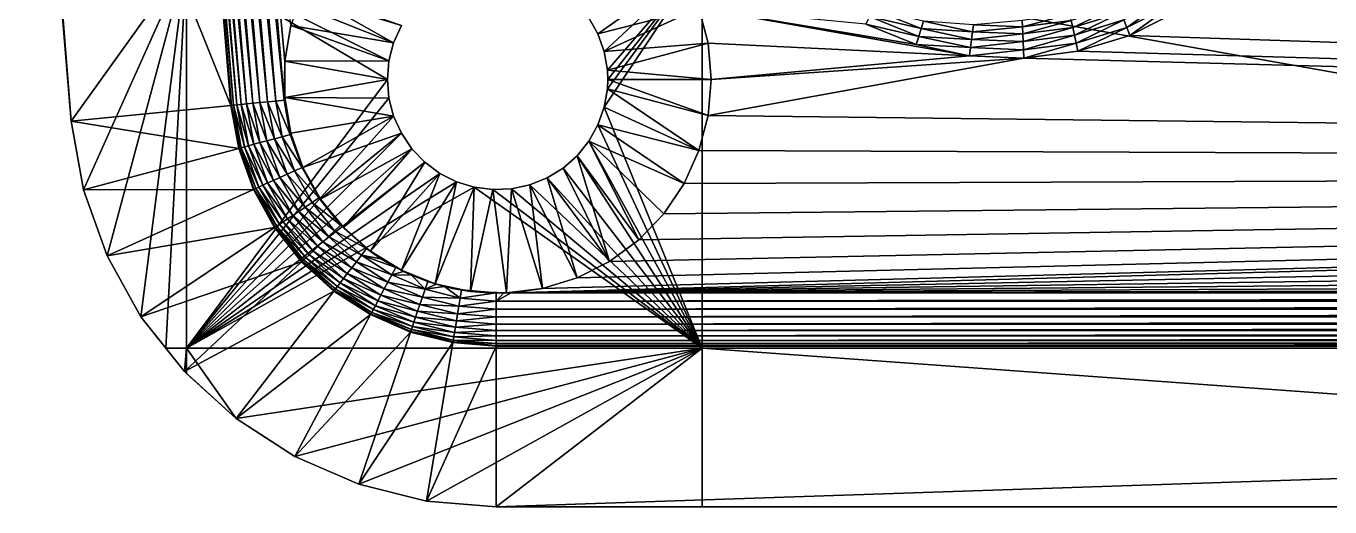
# Model space of a CAD drawing. Header units: millimetres. Extents: x 0 to 86.3, y 0 to 63.6.
# Drawn here: x 0.6 to 19.98, y 0 to 7.14 of the extents above; entities that cross this region are included whole.
import ezdxf

# ---------------------------------------------------------------- set-up
doc = ezdxf.new("R2010")
doc.units = ezdxf.units.MM
doc.layers.get('0').update_dxf_attribs({"color": 132, "linetype": 'CONTINUOUS'})

msp = doc.modelspace()

# ---------------------------------------------------------------- linework, layer by layer
at = {"invisible_edges": 16}
for points in [[(0.603, 13.82, 5.373), (1.085, 8.122), (1.272, 5.73)], [(0.603, 13.82, 5.373), (1.272, 5.73), (0.605, 13.799, 5.406)], [(0.605, 13.799, 5.406), (1.272, 5.73), (0.613, 13.685, 5.582)], [(3.031, 13.317, 4.756), (2.998, 13.799, 5.406), (3.648, 5.963, 4.756)], [(3.648, 5.963, 4.756), (2.998, 13.799, 5.406), (3.006, 13.685, 5.582)], [(1.272, 5.73), (0.614, 13.669, 5.618), (0.613, 13.685, 5.582)], [(1.272, 5.73), (0.619, 13.583, 5.813), (0.614, 13.669, 5.618)], [(0.62, 13.572, 5.845), (0.619, 13.583, 5.813), (1.272, 5.73)], [(0.62, 13.572, 5.845), (1.272, 5.73), (0.62, 13.572, 5.847)], [(0.62, 13.572, 5.847), (1.272, 5.73), (1.272, 5.73, 7.137)], [(0.62, 13.572, 5.847), (1.272, 5.73, 7.137), (0.624, 13.514, 6.086)], [(3.648, 5.963, 4.756), (3.006, 13.685, 5.582), (3.007, 13.669, 5.618)], [(3.007, 13.669, 5.618), (3.013, 13.583, 5.813), (3.648, 5.963, 4.756)], [(3.648, 5.963, 4.756), (3.013, 13.583, 5.813), (3.013, 13.572, 5.845)], [(3.648, 5.963, 4.756), (3.013, 13.572, 5.845), (3.013, 13.572, 5.847)], [(3.013, 13.572, 5.847), (3.017, 13.514, 6.086), (3.648, 5.963, 4.756)], [(1.272, 5.73, 7.137), (0.626, 13.494, 6.337), (0.624, 13.514, 6.089)], [(0.624, 13.514, 6.086), (1.272, 5.73, 7.137), (0.624, 13.514, 6.089)], [(0.626, 13.494, 7.137), (0.626, 13.494, 6.337), (1.272, 5.73, 7.137)], [(3.019, 13.494, 7.137), (0.626, 13.494, 7.137), (3.648, 5.963, 7.137)], [(3.648, 5.963, 7.137), (0.626, 13.494, 7.137), (1.272, 5.73, 7.137)], [(3.648, 5.963, 4.756), (3.017, 13.514, 6.086), (3.017, 13.514, 6.089)], [(3.648, 5.963, 4.756), (3.017, 13.514, 6.089), (3.648, 5.963, 7.137)], [(3.648, 5.963, 7.137), (3.017, 13.514, 6.089), (3.019, 13.494, 6.337)], [(3.648, 5.963, 7.137), (3.019, 13.494, 6.337), (3.019, 13.494, 7.137)], [(3.699, 13.363, 3.972), (4.438, 6.041, 3.962), (3.823, 13.372, 3.962)], [(4.438, 6.041, 3.962), (4.448, 6.619, 3.962), (3.823, 13.372, 3.962)], [(3.823, 13.372, 3.962), (4.448, 6.619, 3.962), (4.539, 7.15, 3.962)], [(3.658, 5.964, 4.632), (3.041, 13.317, 4.632), (3.031, 13.317, 4.756)], [(3.658, 5.964, 4.632), (3.031, 13.317, 4.756), (3.648, 5.963, 4.756)], [(3.687, 5.967, 4.511), (3.07, 13.319, 4.511), (3.041, 13.317, 4.632)], [(3.687, 5.967, 4.511), (3.041, 13.317, 4.632), (3.658, 5.964, 4.632)], [(3.735, 5.972, 4.396), (3.117, 13.323, 4.396), (3.07, 13.319, 4.511)], [(3.735, 5.972, 4.396), (3.07, 13.319, 4.511), (3.687, 5.967, 4.511)], [(3.799, 5.978, 4.29), (3.182, 13.327, 4.29), (3.117, 13.323, 4.396)], [(3.799, 5.978, 4.29), (3.117, 13.323, 4.396), (3.735, 5.972, 4.396)], [(3.88, 5.986, 4.195), (3.263, 13.333, 4.195), (3.182, 13.327, 4.29)], [(3.88, 5.986, 4.195), (3.182, 13.327, 4.29), (3.799, 5.978, 4.29)], [(3.974, 5.995, 4.114), (3.358, 13.339, 4.114), (3.263, 13.333, 4.195)], [(3.974, 5.995, 4.114), (3.263, 13.333, 4.195), (3.88, 5.986, 4.195)], [(3.464, 13.347, 4.049), (3.358, 13.339, 4.114), (4.08, 6.006, 4.049)], [(4.08, 6.006, 4.049), (3.358, 13.339, 4.114), (3.974, 5.995, 4.114)], [(3.464, 13.347, 4.049), (4.194, 6.017, 4.001), (3.578, 13.355, 4.001)], [(3.464, 13.347, 4.049), (4.08, 6.006, 4.049), (4.194, 6.017, 4.001)], [(3.578, 13.355, 4.001), (4.315, 6.029, 3.972), (3.699, 13.363, 3.972)], [(3.578, 13.355, 4.001), (4.194, 6.017, 4.001), (4.315, 6.029, 3.972)], [(3.699, 13.363, 3.972), (4.315, 6.029, 3.972), (4.438, 6.041, 3.962)], [(19.932, 10.624, 3.962), (70.506, 6.7, 3.962), (20, 11.43, 3.962)], [(19.728, 9.841, 3.962), (75.838, 5.042, 3.962), (19.932, 10.624, 3.962)], [(19.932, 10.624, 3.962), (75.838, 5.042, 3.962), (70.506, 6.7, 3.962)], [(19.728, 9.841, 3.962), (19.395, 9.104, 3.962), (75.838, 5.042, 3.962)], [(75.838, 5.042, 3.962), (19.395, 9.104, 3.962), (18.942, 8.434, 3.962)], [(75.838, 5.042, 3.962), (18.942, 8.434, 3.962), (18.382, 7.85, 3.962)], [(2.987, 8.122), (1.272, 5.73), (1.085, 8.122)], [(2.987, 8.122), (1.458, 4.709), (1.272, 5.73)], [(1.807, 3.731), (1.458, 4.709), (2.987, 8.122)], [(2.987, 8.122), (2.311, 2.824), (1.807, 3.731)], [(2.987, 8.122), (2.682, 2.356), (2.311, 2.824)], [(2.987, 2.356), (2.682, 2.356), (2.987, 8.122)], [(6.067, 6.896), (5.997, 6.627), (2.987, 8.122)], [(2.987, 8.122), (5.997, 6.627), (5.973, 6.35)], [(2.987, 8.122), (5.973, 6.35), (2.987, 2.356)], [(2.987, 8.122), (6.181, 7.149), (6.067, 6.896)], [(9.104, 7.025), (8.969, 7.267), (10.653, 8.122)], [(10.653, 8.122), (9.197, 6.763), (9.104, 7.025)], [(10.653, 8.122), (9.244, 6.489), (9.197, 6.763)], [(10.653, 2.356), (9.197, 5.937), (10.653, 8.122)], [(10.653, 8.122), (9.197, 5.937), (9.244, 6.211)], [(9.25, 6.35), (9.244, 6.489), (10.653, 8.122)], [(10.653, 8.122), (9.244, 6.211), (9.25, 6.35)], [(10.653, 2.356), (10.653, 8.122), (43.172, 2.356)], [(43.172, 2.356), (10.653, 8.122), (43.172, 8.122)], [(18.382, 7.85, 3.962), (17.732, 7.369, 3.962), (75.838, 5.042, 3.962)], [(4.539, 7.15, 3.175), (6.067, 6.896, 3.175), (4.718, 7.658, 3.175)], [(4.718, 7.658, 3.175), (6.067, 6.896, 3.175), (6.181, 7.149, 3.175)], [(16.918, 7.233, 4.001), (16.963, 7.12, 3.972), (17.603, 7.578, 4.001)], [(17.603, 7.578, 4.001), (16.963, 7.12, 3.972), (17.667, 7.475, 3.972)], [(8.969, 7.267, 3.175), (9.104, 7.025, 3.175), (10.605, 7.408, 3.175)], [(10.605, 7.408, 3.175), (9.104, 7.025, 3.175), (9.197, 6.763, 3.175)], [(10.605, 7.408, 3.175), (9.197, 6.763, 3.175), (10.741, 6.887, 3.175)], [(14.626, 6.7, 3.962), (13.835, 6.87, 3.962), (10.605, 7.408, 3.962)], [(10.605, 7.408, 3.962), (13.835, 6.87, 3.962), (13.085, 7.172, 3.962)], [(10.605, 7.408, 3.962), (10.741, 6.887, 3.962), (14.626, 6.7, 3.962)], [(10.741, 6.887, 3.175), (10.741, 6.887, 3.962), (10.605, 7.408, 3.962)], [(10.741, 6.887, 3.175), (10.605, 7.408, 3.962), (10.605, 7.408, 3.175)], [(13.195, 7.391, 4.001), (13.141, 7.283, 3.972), (13.907, 7.105, 4.001)], [(13.941, 7.215, 4.049), (13.195, 7.391, 4.001), (13.907, 7.105, 4.001)], [(16.138, 7.224, 4.114), (16.16, 7.12, 4.049), (16.836, 7.438, 4.114)], [(16.836, 7.438, 4.114), (16.16, 7.12, 4.049), (16.875, 7.339, 4.049)], [(16.963, 7.12, 3.972), (17.01, 7.005, 3.962), (17.667, 7.475, 3.972)], [(17.667, 7.475, 3.972), (17.01, 7.005, 3.962), (17.732, 7.369, 3.962)], [(17.732, 7.369, 3.962), (17.01, 7.005, 3.962), (75.838, 5.042, 3.962)], [(8.969, 7.267, 3.175), (8.969, 7.267), (9.104, 7.025)], [(8.969, 7.267, 3.175), (9.104, 7.025), (9.104, 7.025, 3.175)], [(13.141, 7.283, 3.972), (13.085, 7.172, 3.962), (13.872, 6.989, 3.972)], [(13.872, 6.989, 3.972), (13.085, 7.172, 3.962), (13.835, 6.87, 3.962)], [(13.907, 7.105, 4.001), (13.141, 7.283, 3.972), (13.872, 6.989, 3.972)], [(13.941, 7.215, 4.049), (13.907, 7.105, 4.001), (14.672, 7.057, 4.049)], [(14.685, 7.163, 4.114), (13.941, 7.215, 4.049), (14.672, 7.057, 4.049)], [(15.41, 7.226, 4.195), (14.685, 7.163, 4.114), (15.414, 7.132, 4.114)], [(15.41, 7.226, 4.195), (15.414, 7.132, 4.114), (16.118, 7.317, 4.195)], [(16.118, 7.317, 4.195), (15.414, 7.132, 4.114), (16.138, 7.224, 4.114)], [(15.414, 7.132, 4.114), (15.419, 7.025, 4.049), (16.138, 7.224, 4.114)], [(16.138, 7.224, 4.114), (15.419, 7.025, 4.049), (16.16, 7.12, 4.049)], [(16.16, 7.12, 4.049), (16.185, 7.008, 4.001), (16.875, 7.339, 4.049)], [(16.875, 7.339, 4.049), (16.185, 7.008, 4.001), (16.918, 7.233, 4.001)], [(16.185, 7.008, 4.001), (16.21, 6.89, 3.972), (16.918, 7.233, 4.001)], [(16.918, 7.233, 4.001), (16.21, 6.89, 3.972), (16.963, 7.12, 3.972)], [(4.539, 7.15, 3.175), (4.539, 7.15, 3.962), (4.448, 6.619, 3.962)], [(4.539, 7.15, 3.175), (4.448, 6.619, 3.962), (4.448, 6.619, 3.175)], [(4.448, 6.619, 3.175), (5.997, 6.627, 3.175), (4.539, 7.15, 3.175)], [(4.539, 7.15, 3.175), (5.997, 6.627, 3.175), (6.067, 6.896, 3.175)], [(6.067, 6.896, 3.175), (6.067, 6.896), (6.181, 7.149)], [(6.067, 6.896, 3.175), (6.181, 7.149), (6.181, 7.149, 3.175)], [(9.104, 7.025, 3.175), (9.104, 7.025), (9.197, 6.763)], [(9.104, 7.025, 3.175), (9.197, 6.763), (9.197, 6.763, 3.175)], [(13.872, 6.989, 3.972), (13.835, 6.87, 3.962), (14.642, 6.823, 3.972)], [(13.907, 7.105, 4.001), (13.872, 6.989, 3.972), (14.657, 6.943, 4.001)], [(14.657, 6.943, 4.001), (13.872, 6.989, 3.972), (14.642, 6.823, 3.972)], [(14.672, 7.057, 4.049), (13.907, 7.105, 4.001), (14.657, 6.943, 4.001)], [(14.672, 7.057, 4.049), (14.657, 6.943, 4.001), (15.419, 7.025, 4.049)], [(15.419, 7.025, 4.049), (14.657, 6.943, 4.001), (15.424, 6.911, 4.001)], [(14.685, 7.163, 4.114), (14.672, 7.057, 4.049), (15.414, 7.132, 4.114)], [(15.414, 7.132, 4.114), (14.672, 7.057, 4.049), (15.419, 7.025, 4.049)], [(15.419, 7.025, 4.049), (15.424, 6.911, 4.001), (16.16, 7.12, 4.049)], [(16.16, 7.12, 4.049), (15.424, 6.911, 4.001), (16.185, 7.008, 4.001)], [(15.424, 6.911, 4.001), (15.429, 6.79, 3.972), (16.185, 7.008, 4.001)], [(16.185, 7.008, 4.001), (15.429, 6.79, 3.972), (16.21, 6.89, 3.972)], [(16.21, 6.89, 3.972), (16.236, 6.768, 3.962), (16.963, 7.12, 3.972)], [(16.963, 7.12, 3.972), (16.236, 6.768, 3.962), (17.01, 7.005, 3.962)], [(75.838, 5.042, 3.962), (17.01, 7.005, 3.962), (16.236, 6.768, 3.962)], [(5.997, 6.627, 3.175), (5.997, 6.627), (6.067, 6.896)], [(5.997, 6.627, 3.175), (6.067, 6.896), (6.067, 6.896, 3.175)], [(10.741, 6.887, 3.175), (9.197, 6.763, 3.175), (9.244, 6.489, 3.175)], [(10.741, 6.887, 3.175), (9.244, 6.489, 3.175), (10.787, 6.35, 3.175)], [(14.626, 6.7, 3.962), (10.741, 6.887, 3.962), (10.787, 6.35, 3.962)], [(10.787, 6.35, 3.175), (10.787, 6.35, 3.962), (10.741, 6.887, 3.962)], [(10.787, 6.35, 3.175), (10.741, 6.887, 3.962), (10.741, 6.887, 3.175)], [(14.642, 6.823, 3.972), (13.835, 6.87, 3.962), (14.626, 6.7, 3.962)], [(14.642, 6.823, 3.972), (14.626, 6.7, 3.962), (15.429, 6.79, 3.972)], [(15.429, 6.79, 3.972), (14.626, 6.7, 3.962), (15.434, 6.665, 3.962)], [(14.657, 6.943, 4.001), (14.642, 6.823, 3.972), (15.424, 6.911, 4.001)], [(15.424, 6.911, 4.001), (14.642, 6.823, 3.972), (15.429, 6.79, 3.972)], [(15.429, 6.79, 3.972), (15.434, 6.665, 3.962), (16.21, 6.89, 3.972)], [(16.21, 6.89, 3.972), (15.434, 6.665, 3.962), (16.236, 6.768, 3.962)], [(4.438, 6.041, 3.962), (4.448, 6.081, 3.962), (4.448, 6.619, 3.962)], [(4.448, 6.619, 3.175), (5.973, 6.35, 3.175), (5.997, 6.627, 3.175)], [(4.448, 6.619, 3.175), (4.448, 6.619, 3.962), (4.448, 6.081, 3.962)], [(4.448, 6.619, 3.175), (4.448, 6.081, 3.962), (4.448, 6.081, 3.175)], [(4.448, 6.081, 3.175), (5.973, 6.35, 3.175), (4.448, 6.619, 3.175)], [(5.973, 6.35, 3.175), (5.973, 6.35), (5.997, 6.627)], [(5.973, 6.35, 3.175), (5.997, 6.627), (5.997, 6.627, 3.175)], [(9.197, 6.763, 3.175), (9.197, 6.763), (9.244, 6.489)], [(9.197, 6.763, 3.175), (9.244, 6.489), (9.244, 6.489, 3.175)], [(15.434, 6.665, 3.962), (10.787, 6.35, 3.962), (10.741, 5.813, 3.962)], [(15.434, 6.665, 3.962), (10.741, 5.813, 3.962), (75.838, 5.042, 3.962)], [(14.626, 6.7, 3.962), (10.787, 6.35, 3.962), (15.434, 6.665, 3.962)], [(75.838, 5.042, 3.962), (16.236, 6.768, 3.962), (15.434, 6.665, 3.962)], [(9.25, 6.35), (9.25, 6.35, 3.175), (9.244, 6.489)], [(9.244, 6.489, 3.175), (9.244, 6.489), (9.25, 6.35, 3.175)], [(10.787, 6.35, 3.175), (9.244, 6.489, 3.175), (9.25, 6.35, 3.175)], [(2.987, 2.356), (5.973, 6.35), (5.997, 6.073)], [(4.448, 6.081, 3.175), (5.997, 6.073, 3.175), (5.973, 6.35, 3.175)], [(5.997, 6.073, 3.175), (5.997, 6.073), (5.973, 6.35)], [(5.997, 6.073, 3.175), (5.973, 6.35), (5.973, 6.35, 3.175)], [(9.244, 6.211, 3.175), (9.244, 6.211), (9.197, 5.937)], [(9.244, 6.211, 3.175), (9.197, 5.937), (9.197, 5.937, 3.175)], [(10.605, 5.292, 3.175), (9.244, 6.211, 3.175), (9.197, 5.937, 3.175)], [(9.244, 6.211, 3.175), (9.25, 6.35, 3.175), (9.25, 6.35)], [(9.25, 6.35), (9.244, 6.211), (9.244, 6.211, 3.175)], [(10.741, 5.813, 3.175), (9.25, 6.35, 3.175), (9.244, 6.211, 3.175)], [(10.741, 5.813, 3.175), (9.244, 6.211, 3.175), (10.605, 5.292, 3.175)], [(10.787, 6.35, 3.175), (9.25, 6.35, 3.175), (10.741, 5.813, 3.175)], [(10.741, 5.813, 3.175), (10.741, 5.813, 3.962), (10.787, 6.35, 3.962)], [(10.741, 5.813, 3.175), (10.787, 6.35, 3.962), (10.787, 6.35, 3.175)], [(2.987, 2.356), (5.997, 6.073), (6.067, 5.804)], [(4.294, 5.468, 4.001), (4.194, 6.017, 4.001), (4.08, 6.006, 4.049)], [(4.411, 5.499, 3.972), (4.315, 6.029, 3.972), (4.194, 6.017, 4.001)], [(4.411, 5.499, 3.972), (4.194, 6.017, 4.001), (4.294, 5.468, 4.001)], [(4.531, 5.531, 3.962), (4.438, 6.041, 3.962), (4.315, 6.029, 3.972)], [(4.531, 5.531, 3.962), (4.315, 6.029, 3.972), (4.411, 5.499, 3.972)], [(4.539, 5.55, 3.962), (4.448, 6.081, 3.962), (4.438, 6.041, 3.962)], [(4.531, 5.531, 3.962), (4.539, 5.55, 3.962), (4.438, 6.041, 3.962)], [(4.448, 6.081, 3.175), (4.448, 6.081, 3.962), (4.539, 5.55, 3.962)], [(4.448, 6.081, 3.175), (4.539, 5.55, 3.962), (4.539, 5.55, 3.175)], [(6.067, 5.804, 3.175), (5.997, 6.073, 3.175), (4.448, 6.081, 3.175)], [(4.448, 6.081, 3.175), (4.539, 5.55, 3.175), (6.067, 5.804, 3.175)], [(6.067, 5.804, 3.175), (6.067, 5.804), (5.997, 6.073)], [(6.067, 5.804, 3.175), (5.997, 6.073), (5.997, 6.073, 3.175)], [(3.648, 5.963, 7.137), (1.272, 5.73, 7.137), (3.764, 5.326, 7.137)], [(3.774, 5.329, 4.632), (3.658, 5.964, 4.632), (3.648, 5.963, 4.756)], [(3.764, 5.326, 7.137), (3.764, 5.326, 4.756), (3.648, 5.963, 4.756)], [(3.764, 5.326, 7.137), (3.648, 5.963, 4.756), (3.648, 5.963, 7.137)], [(3.774, 5.329, 4.632), (3.648, 5.963, 4.756), (3.764, 5.326, 4.756)], [(3.802, 5.336, 4.511), (3.687, 5.967, 4.511), (3.658, 5.964, 4.632)], [(3.802, 5.336, 4.511), (3.658, 5.964, 4.632), (3.774, 5.329, 4.632)], [(3.848, 5.348, 4.396), (3.735, 5.972, 4.396), (3.687, 5.967, 4.511)], [(3.848, 5.348, 4.396), (3.687, 5.967, 4.511), (3.802, 5.336, 4.511)], [(3.911, 5.365, 4.29), (3.799, 5.978, 4.29), (3.735, 5.972, 4.396)], [(3.911, 5.365, 4.29), (3.735, 5.972, 4.396), (3.848, 5.348, 4.396)], [(3.989, 5.386, 4.195), (3.88, 5.986, 4.195), (3.799, 5.978, 4.29)], [(3.989, 5.386, 4.195), (3.799, 5.978, 4.29), (3.911, 5.365, 4.29)], [(4.08, 5.411, 4.114), (3.974, 5.995, 4.114), (3.88, 5.986, 4.195)], [(4.08, 5.411, 4.114), (3.88, 5.986, 4.195), (3.989, 5.386, 4.195)], [(4.183, 5.438, 4.049), (4.08, 6.006, 4.049), (3.974, 5.995, 4.114)], [(4.183, 5.438, 4.049), (3.974, 5.995, 4.114), (4.08, 5.411, 4.114)], [(4.294, 5.468, 4.001), (4.08, 6.006, 4.049), (4.183, 5.438, 4.049)], [(9.197, 5.937, 3.175), (9.197, 5.937), (9.104, 5.675)], [(9.197, 5.937, 3.175), (9.104, 5.675), (9.104, 5.675, 3.175)], [(10.653, 2.356), (9.104, 5.675), (9.197, 5.937)], [(10.605, 5.292, 3.175), (9.197, 5.937, 3.175), (9.104, 5.675, 3.175)], [(1.272, 5.73, 7.137), (1.272, 5.73), (1.458, 4.709)], [(1.272, 5.73, 7.137), (1.458, 4.709), (1.458, 4.709, 7.137)], [(3.764, 5.326, 7.137), (1.272, 5.73, 7.137), (1.458, 4.709, 7.137)], [(6.067, 5.804), (6.181, 5.551), (2.987, 2.356)], [(6.067, 5.804, 3.175), (4.539, 5.55, 3.175), (4.718, 5.042, 3.175)], [(6.067, 5.804, 3.175), (4.718, 5.042, 3.175), (6.181, 5.551, 3.175)], [(6.181, 5.551, 3.175), (6.181, 5.551), (6.067, 5.804)], [(6.181, 5.551, 3.175), (6.067, 5.804), (6.067, 5.804, 3.175)], [(9.104, 5.675, 3.175), (9.104, 5.675), (8.969, 5.433)], [(9.104, 5.675, 3.175), (8.969, 5.433), (8.969, 5.433, 3.175)], [(8.969, 5.433), (9.104, 5.675), (10.653, 2.356)], [(10.383, 4.802, 3.175), (9.104, 5.675, 3.175), (8.969, 5.433, 3.175)], [(10.605, 5.292, 3.175), (9.104, 5.675, 3.175), (10.383, 4.802, 3.175)], [(75.838, 5.042, 3.962), (10.741, 5.813, 3.962), (10.605, 5.292, 3.962)], [(10.605, 5.292, 3.175), (10.605, 5.292, 3.962), (10.741, 5.813, 3.962)], [(10.605, 5.292, 3.175), (10.741, 5.813, 3.962), (10.741, 5.813, 3.175)], [(6.181, 5.551), (6.337, 5.321), (2.987, 2.356)], [(4.377, 4.895, 4.049), (4.183, 5.438, 4.049), (4.08, 5.411, 4.114)], [(4.482, 4.942, 4.001), (4.294, 5.468, 4.001), (4.183, 5.438, 4.049)], [(4.482, 4.942, 4.001), (4.183, 5.438, 4.049), (4.377, 4.895, 4.049)], [(4.592, 4.992, 3.972), (4.411, 5.499, 3.972), (4.294, 5.468, 4.001)], [(4.592, 4.992, 3.972), (4.294, 5.468, 4.001), (4.482, 4.942, 4.001)], [(4.705, 5.043, 3.962), (4.531, 5.531, 3.962), (4.411, 5.499, 3.972)], [(4.705, 5.043, 3.962), (4.411, 5.499, 3.972), (4.592, 4.992, 3.972)], [(4.531, 5.531, 3.962), (4.718, 5.042, 3.962), (4.539, 5.55, 3.962)], [(4.705, 5.043, 3.962), (4.718, 5.042, 3.962), (4.531, 5.531, 3.962)], [(4.539, 5.55, 3.175), (4.539, 5.55, 3.962), (4.718, 5.042, 3.962)], [(4.539, 5.55, 3.175), (4.718, 5.042, 3.962), (4.718, 5.042, 3.175)], [(6.181, 5.551, 3.175), (4.718, 5.042, 3.175), (4.981, 4.572, 3.175)], [(6.181, 5.551, 3.175), (4.981, 4.572, 3.175), (6.337, 5.321, 3.175)], [(6.337, 5.321, 3.175), (6.337, 5.321), (6.181, 5.551)], [(6.337, 5.321, 3.175), (6.181, 5.551), (6.181, 5.551, 3.175)], [(8.969, 5.433, 3.175), (8.969, 5.433), (8.794, 5.216)], [(8.969, 5.433, 3.175), (8.794, 5.216), (8.794, 5.216, 3.175)], [(10.653, 2.356), (8.794, 5.216), (8.969, 5.433)], [(8.969, 5.433, 3.175), (8.794, 5.216, 3.175), (9.709, 3.967, 3.175)], [(10.383, 4.802, 3.175), (8.969, 5.433, 3.175), (10.082, 4.355, 3.175)], [(10.082, 4.355, 3.175), (8.969, 5.433, 3.175), (9.709, 3.967, 3.175)], [(3.764, 5.326, 7.137), (1.458, 4.709, 7.137), (3.982, 4.716, 7.137)], [(2.987, 2.356), (6.337, 5.321), (6.529, 5.12)], [(3.991, 4.72, 4.632), (3.774, 5.329, 4.632), (3.764, 5.326, 4.756)], [(3.982, 4.716, 7.137), (3.982, 4.716, 4.756), (3.764, 5.326, 4.756)], [(3.982, 4.716, 7.137), (3.764, 5.326, 4.756), (3.764, 5.326, 7.137)], [(3.991, 4.72, 4.632), (3.764, 5.326, 4.756), (3.982, 4.716, 4.756)], [(4.018, 4.732, 4.511), (3.802, 5.336, 4.511), (3.774, 5.329, 4.632)], [(4.018, 4.732, 4.511), (3.774, 5.329, 4.632), (3.991, 4.72, 4.632)], [(4.061, 4.752, 4.396), (3.848, 5.348, 4.396), (3.802, 5.336, 4.511)], [(4.061, 4.752, 4.396), (3.802, 5.336, 4.511), (4.018, 4.732, 4.511)], [(4.12, 4.778, 4.29), (3.911, 5.365, 4.29), (3.848, 5.348, 4.396)], [(4.12, 4.778, 4.29), (3.848, 5.348, 4.396), (4.061, 4.752, 4.396)], [(4.194, 4.812, 4.195), (3.989, 5.386, 4.195), (3.911, 5.365, 4.29)], [(4.194, 4.812, 4.195), (3.911, 5.365, 4.29), (4.12, 4.778, 4.29)], [(4.28, 4.851, 4.114), (4.08, 5.411, 4.114), (3.989, 5.386, 4.195)], [(4.28, 4.851, 4.114), (3.989, 5.386, 4.195), (4.194, 4.812, 4.195)], [(4.377, 4.895, 4.049), (4.08, 5.411, 4.114), (4.28, 4.851, 4.114)], [(6.337, 5.321, 3.175), (4.981, 4.572, 3.175), (5.319, 4.153, 3.175)], [(6.337, 5.321, 3.175), (5.319, 4.153, 3.175), (6.529, 5.12, 3.175)], [(6.529, 5.12, 3.175), (6.529, 5.12), (6.337, 5.321)], [(6.529, 5.12, 3.175), (6.337, 5.321), (6.337, 5.321, 3.175)], [(75.838, 5.042, 3.962), (10.605, 5.292, 3.962), (10.383, 4.802, 3.962)], [(10.383, 4.802, 3.175), (10.383, 4.802, 3.962), (10.605, 5.292, 3.962)], [(10.383, 4.802, 3.175), (10.605, 5.292, 3.962), (10.605, 5.292, 3.175)], [(2.987, 2.356), (6.529, 5.12), (6.753, 4.955)], [(4.957, 4.59, 3.962), (4.705, 5.043, 3.962), (4.592, 4.992, 3.972)], [(4.957, 4.59, 3.962), (4.981, 4.572, 3.962), (4.705, 5.043, 3.962)], [(4.705, 5.043, 3.962), (4.981, 4.572, 3.962), (4.718, 5.042, 3.962)], [(4.718, 5.042, 3.175), (4.718, 5.042, 3.962), (4.981, 4.572, 3.962)], [(4.718, 5.042, 3.175), (4.981, 4.572, 3.962), (4.981, 4.572, 3.175)], [(6.529, 5.12, 3.175), (5.319, 4.153, 3.175), (5.724, 3.797, 3.175)], [(6.529, 5.12, 3.175), (5.724, 3.797, 3.175), (6.753, 4.955, 3.175)], [(6.753, 4.955, 3.175), (6.753, 4.955), (6.529, 5.12)], [(6.753, 4.955, 3.175), (6.529, 5.12), (6.529, 5.12, 3.175)], [(7.812, 3.181, 3.962), (76.101, 4.572, 3.962), (75.838, 5.042, 3.962)], [(7.812, 3.181, 3.962), (75.838, 5.042, 3.962), (8.281, 3.246, 3.962)], [(8.281, 3.246, 3.962), (75.838, 5.042, 3.962), (8.795, 3.404, 3.962)], [(8.794, 5.216, 3.175), (8.794, 5.216), (8.586, 5.033)], [(8.794, 5.216, 3.175), (8.586, 5.033), (8.586, 5.033, 3.175)], [(10.653, 2.356), (8.586, 5.033), (8.794, 5.216)], [(8.586, 5.033, 3.175), (9.276, 3.646, 3.175), (8.794, 5.216, 3.175)], [(9.709, 3.967, 3.175), (8.794, 5.216, 3.175), (9.276, 3.646, 3.175)], [(75.838, 5.042, 3.962), (9.276, 3.646, 3.962), (8.795, 3.404, 3.962)], [(75.838, 5.042, 3.962), (9.709, 3.967, 3.962), (9.276, 3.646, 3.962)], [(10.082, 4.355, 3.962), (9.709, 3.967, 3.962), (75.838, 5.042, 3.962)], [(10.383, 4.802, 3.962), (10.082, 4.355, 3.962), (75.838, 5.042, 3.962)], [(6.753, 4.955), (7.001, 4.83), (2.987, 2.356)], [(4.569, 4.331, 4.114), (4.28, 4.851, 4.114), (4.194, 4.812, 4.195)], [(4.657, 4.39, 4.049), (4.377, 4.895, 4.049), (4.28, 4.851, 4.114)], [(4.657, 4.39, 4.049), (4.28, 4.851, 4.114), (4.569, 4.331, 4.114)], [(4.753, 4.454, 4.001), (4.482, 4.942, 4.001), (4.377, 4.895, 4.049)], [(4.753, 4.454, 4.001), (4.377, 4.895, 4.049), (4.657, 4.39, 4.049)], [(4.854, 4.521, 3.972), (4.592, 4.992, 3.972), (4.482, 4.942, 4.001)], [(4.854, 4.521, 3.972), (4.482, 4.942, 4.001), (4.753, 4.454, 4.001)], [(4.957, 4.59, 3.962), (4.592, 4.992, 3.972), (4.854, 4.521, 3.972)], [(6.753, 4.955, 3.175), (5.724, 3.797, 3.175), (6.182, 3.515, 3.175)], [(6.753, 4.955, 3.175), (6.182, 3.515, 3.175), (7.001, 4.83, 3.175)], [(7.001, 4.83, 3.175), (7.001, 4.83), (6.753, 4.955)], [(7.001, 4.83, 3.175), (6.753, 4.955), (6.753, 4.955, 3.175)], [(8.349, 4.887, 3.175), (8.349, 4.887), (8.091, 4.784)], [(8.349, 4.887, 3.175), (8.091, 4.784), (8.091, 4.784, 3.175)], [(8.349, 4.887), (10.653, 2.356), (8.091, 4.784)], [(8.091, 4.784, 3.175), (8.795, 3.404, 3.175), (8.349, 4.887, 3.175)], [(8.586, 5.033, 3.175), (8.586, 5.033), (8.349, 4.887)], [(8.586, 5.033, 3.175), (8.349, 4.887), (8.349, 4.887, 3.175)], [(8.349, 4.887), (8.586, 5.033), (10.653, 2.356)], [(8.349, 4.887, 3.175), (9.276, 3.646, 3.175), (8.586, 5.033, 3.175)], [(8.349, 4.887, 3.175), (8.795, 3.404, 3.175), (9.276, 3.646, 3.175)], [(3.982, 4.716, 7.137), (1.458, 4.709, 7.137), (1.807, 3.731, 7.137)], [(1.458, 4.709, 7.137), (1.458, 4.709), (1.807, 3.731)], [(1.458, 4.709, 7.137), (1.807, 3.731), (1.807, 3.731, 7.137)], [(3.982, 4.716, 7.137), (1.807, 3.731, 7.137), (4.297, 4.15, 7.137)], [(2.987, 2.356), (7.001, 4.83), (7.266, 4.748)], [(2.987, 2.356), (7.266, 4.748), (10.653, 2.356)], [(4.305, 4.155, 4.632), (3.991, 4.72, 4.632), (3.982, 4.716, 4.756)], [(4.297, 4.15, 7.137), (4.297, 4.15, 4.756), (3.982, 4.716, 4.756)], [(4.297, 4.15, 7.137), (3.982, 4.716, 4.756), (3.982, 4.716, 7.137)], [(4.305, 4.155, 4.632), (3.982, 4.716, 4.756), (4.297, 4.15, 4.756)], [(4.329, 4.171, 4.511), (4.018, 4.732, 4.511), (3.991, 4.72, 4.632)], [(4.329, 4.171, 4.511), (3.991, 4.72, 4.632), (4.305, 4.155, 4.632)], [(4.369, 4.198, 4.396), (4.061, 4.752, 4.396), (4.018, 4.732, 4.511)], [(4.369, 4.198, 4.396), (4.018, 4.732, 4.511), (4.329, 4.171, 4.511)], [(4.423, 4.234, 4.29), (4.12, 4.778, 4.29), (4.061, 4.752, 4.396)], [(4.423, 4.234, 4.29), (4.061, 4.752, 4.396), (4.369, 4.198, 4.396)], [(4.49, 4.279, 4.195), (4.194, 4.812, 4.195), (4.12, 4.778, 4.29)], [(4.49, 4.279, 4.195), (4.12, 4.778, 4.29), (4.423, 4.234, 4.29)], [(4.569, 4.331, 4.114), (4.194, 4.812, 4.195), (4.49, 4.279, 4.195)], [(7.001, 4.83, 3.175), (6.182, 3.515, 3.175), (6.682, 3.314, 3.175)], [(7.001, 4.83, 3.175), (6.682, 3.314, 3.175), (7.266, 4.748, 3.175)], [(7.266, 4.748, 3.175), (6.682, 3.314, 3.175), (7.208, 3.201, 3.175)], [(7.266, 4.748, 3.175), (7.266, 4.748), (7.001, 4.83)], [(7.266, 4.748, 3.175), (7.001, 4.83), (7.001, 4.83, 3.175)], [(7.266, 4.748, 3.175), (7.208, 3.201, 3.175), (7.542, 4.713, 3.175)], [(7.542, 4.713, 3.175), (7.208, 3.201, 3.175), (7.746, 3.178, 3.175)], [(7.542, 4.713, 3.175), (7.542, 4.713), (7.266, 4.748)], [(7.542, 4.713, 3.175), (7.266, 4.748), (7.266, 4.748, 3.175)], [(10.653, 2.356), (7.266, 4.748), (7.542, 4.713)], [(7.82, 4.725, 3.175), (7.82, 4.725), (7.542, 4.713)], [(7.82, 4.725, 3.175), (7.542, 4.713), (7.542, 4.713, 3.175)], [(10.653, 2.356), (7.542, 4.713), (7.82, 4.725)], [(7.542, 4.713, 3.175), (7.746, 3.178, 3.175), (7.82, 4.725, 3.175)], [(7.82, 4.725, 3.175), (7.746, 3.178, 3.175), (8.281, 3.246, 3.175)], [(8.091, 4.784, 3.175), (8.091, 4.784), (7.82, 4.725)], [(8.091, 4.784, 3.175), (7.82, 4.725), (7.82, 4.725, 3.175)], [(8.091, 4.784), (10.653, 2.356), (7.82, 4.725)], [(7.82, 4.725, 3.175), (8.281, 3.246, 3.175), (8.091, 4.784, 3.175)], [(8.091, 4.784, 3.175), (8.281, 3.246, 3.175), (8.795, 3.404, 3.175)], [(10.082, 4.355, 3.175), (10.082, 4.355, 3.962), (10.383, 4.802, 3.962)], [(10.082, 4.355, 3.175), (10.383, 4.802, 3.962), (10.383, 4.802, 3.175)], [(5.188, 4.1, 3.972), (4.854, 4.521, 3.972), (4.753, 4.454, 4.001)], [(5.279, 4.185, 3.962), (4.957, 4.59, 3.962), (4.854, 4.521, 3.972)], [(5.279, 4.185, 3.962), (4.854, 4.521, 3.972), (5.188, 4.1, 3.972)], [(5.279, 4.185, 3.962), (4.981, 4.572, 3.962), (4.957, 4.59, 3.962)], [(5.279, 4.185, 3.962), (5.319, 4.153, 3.962), (4.981, 4.572, 3.962)], [(4.981, 4.572, 3.175), (4.981, 4.572, 3.962), (5.319, 4.153, 3.962)], [(4.981, 4.572, 3.175), (5.319, 4.153, 3.962), (5.319, 4.153, 3.175)], [(76.439, 4.153, 3.962), (76.101, 4.572, 3.962), (7.812, 3.181, 3.962)], [(4.869, 3.801, 4.195), (4.49, 4.279, 4.195), (4.423, 4.234, 4.29)], [(4.938, 3.866, 4.114), (4.569, 4.331, 4.114), (4.49, 4.279, 4.195)], [(4.938, 3.866, 4.114), (4.49, 4.279, 4.195), (4.869, 3.801, 4.195)], [(5.016, 3.938, 4.049), (4.657, 4.39, 4.049), (4.569, 4.331, 4.114)], [(5.016, 3.938, 4.049), (4.569, 4.331, 4.114), (4.938, 3.866, 4.114)], [(5.1, 4.017, 4.001), (4.753, 4.454, 4.001), (4.657, 4.39, 4.049)], [(5.1, 4.017, 4.001), (4.657, 4.39, 4.049), (5.016, 3.938, 4.049)], [(5.188, 4.1, 3.972), (4.753, 4.454, 4.001), (5.1, 4.017, 4.001)], [(9.709, 3.967, 3.175), (9.709, 3.967, 3.962), (10.082, 4.355, 3.962)], [(9.709, 3.967, 3.175), (10.082, 4.355, 3.962), (10.082, 4.355, 3.175)], [(4.297, 4.15, 7.137), (1.807, 3.731, 7.137), (2.311, 2.824, 7.137)], [(4.297, 4.15, 7.137), (2.311, 2.824, 7.137), (4.699, 3.642, 7.137)], [(4.706, 3.649, 4.632), (4.305, 4.155, 4.632), (4.297, 4.15, 4.756)], [(4.699, 3.642, 7.137), (4.699, 3.642, 4.756), (4.297, 4.15, 4.756)], [(4.699, 3.642, 7.137), (4.297, 4.15, 4.756), (4.297, 4.15, 7.137)], [(4.706, 3.649, 4.632), (4.297, 4.15, 4.756), (4.699, 3.642, 4.756)], [(4.728, 3.669, 4.511), (4.329, 4.171, 4.511), (4.305, 4.155, 4.632)], [(4.728, 3.669, 4.511), (4.305, 4.155, 4.632), (4.706, 3.649, 4.632)], [(4.762, 3.701, 4.396), (4.369, 4.198, 4.396), (4.329, 4.171, 4.511)], [(4.762, 3.701, 4.396), (4.329, 4.171, 4.511), (4.728, 3.669, 4.511)], [(4.81, 3.746, 4.29), (4.423, 4.234, 4.29), (4.369, 4.198, 4.396)], [(4.81, 3.746, 4.29), (4.369, 4.198, 4.396), (4.762, 3.701, 4.396)], [(4.869, 3.801, 4.195), (4.423, 4.234, 4.29), (4.81, 3.746, 4.29)], [(5.587, 3.738, 3.972), (5.188, 4.1, 3.972), (5.1, 4.017, 4.001)], [(5.663, 3.837, 3.962), (5.279, 4.185, 3.962), (5.188, 4.1, 3.972)], [(5.663, 3.837, 3.962), (5.188, 4.1, 3.972), (5.587, 3.738, 3.972)], [(5.663, 3.837, 3.962), (5.319, 4.153, 3.962), (5.279, 4.185, 3.962)], [(5.663, 3.837, 3.962), (5.724, 3.797, 3.962), (5.319, 4.153, 3.962)], [(5.319, 4.153, 3.175), (5.319, 4.153, 3.962), (5.724, 3.797, 3.962)], [(5.319, 4.153, 3.175), (5.724, 3.797, 3.962), (5.724, 3.797, 3.175)], [(7.812, 3.181, 3.962), (76.844, 3.797, 3.962), (76.439, 4.153, 3.962)], [(5.443, 3.551, 4.049), (5.016, 3.938, 4.049), (4.938, 3.866, 4.114)], [(5.513, 3.642, 4.001), (5.1, 4.017, 4.001), (5.016, 3.938, 4.049)], [(5.513, 3.642, 4.001), (5.016, 3.938, 4.049), (5.443, 3.551, 4.049)], [(5.587, 3.738, 3.972), (5.1, 4.017, 4.001), (5.513, 3.642, 4.001)], [(9.276, 3.646, 3.175), (9.276, 3.646, 3.962), (9.709, 3.967, 3.962)], [(9.276, 3.646, 3.175), (9.709, 3.967, 3.962), (9.709, 3.967, 3.175)], [(1.807, 3.731, 7.137), (1.807, 3.731), (2.311, 2.824)], [(1.807, 3.731, 7.137), (2.311, 2.824), (2.311, 2.824, 7.137)], [(5.232, 3.276, 4.396), (4.762, 3.701, 4.396), (4.728, 3.669, 4.511)], [(5.271, 3.327, 4.29), (4.81, 3.746, 4.29), (4.762, 3.701, 4.396)], [(5.271, 3.327, 4.29), (4.762, 3.701, 4.396), (5.232, 3.276, 4.396)], [(5.321, 3.391, 4.195), (4.869, 3.801, 4.195), (4.81, 3.746, 4.29)], [(5.321, 3.391, 4.195), (4.81, 3.746, 4.29), (5.271, 3.327, 4.29)], [(5.378, 3.466, 4.114), (4.938, 3.866, 4.114), (4.869, 3.801, 4.195)], [(5.378, 3.466, 4.114), (4.869, 3.801, 4.195), (5.321, 3.391, 4.195)], [(5.443, 3.551, 4.049), (4.938, 3.866, 4.114), (5.378, 3.466, 4.114)], [(6.039, 3.446, 3.972), (5.587, 3.738, 3.972), (5.513, 3.642, 4.001)], [(5.874, 3.687, 3.962), (5.663, 3.837, 3.962), (5.587, 3.738, 3.972)], [(5.874, 3.687, 3.962), (5.587, 3.738, 3.972), (6.098, 3.556, 3.962)], [(6.098, 3.556, 3.962), (5.587, 3.738, 3.972), (6.039, 3.446, 3.972)], [(5.874, 3.687, 3.962), (5.724, 3.797, 3.962), (5.663, 3.837, 3.962)], [(5.874, 3.687, 3.962), (5.834, 3.719, 3.962), (5.724, 3.797, 3.962)], [(5.947, 3.646, 3.962), (6.063, 3.578, 3.962), (5.724, 3.797, 3.175)], [(5.724, 3.797, 3.175), (6.063, 3.578, 3.962), (6.182, 3.515, 3.175)], [(5.724, 3.797, 3.175), (5.724, 3.797, 3.962), (5.834, 3.719, 3.962)], [(5.724, 3.797, 3.175), (5.834, 3.719, 3.962), (5.947, 3.646, 3.962)], [(5.947, 3.646, 3.962), (5.834, 3.719, 3.962), (5.874, 3.687, 3.962)], [(5.947, 3.646, 3.962), (5.874, 3.687, 3.962), (6.098, 3.556, 3.962)], [(7.812, 3.181, 3.962), (77.302, 3.515, 3.962), (76.844, 3.797, 3.962)], [(4.699, 3.642, 7.137), (2.311, 2.824, 7.137), (2.956, 2.01, 7.137)], [(4.699, 3.642, 7.137), (2.956, 2.01, 7.137), (5.179, 3.207, 7.137)], [(5.185, 3.215, 4.632), (4.706, 3.649, 4.632), (4.699, 3.642, 4.756)], [(5.179, 3.207, 7.137), (5.179, 3.207, 4.756), (4.699, 3.642, 4.756)], [(5.179, 3.207, 7.137), (4.699, 3.642, 4.756), (4.699, 3.642, 7.137)], [(5.185, 3.215, 4.632), (4.699, 3.642, 4.756), (5.179, 3.207, 4.756)], [(5.203, 3.238, 4.511), (4.728, 3.669, 4.511), (4.706, 3.649, 4.632)], [(5.203, 3.238, 4.511), (4.706, 3.649, 4.632), (5.185, 3.215, 4.632)], [(5.232, 3.276, 4.396), (4.728, 3.669, 4.511), (5.203, 3.238, 4.511)], [(5.928, 3.238, 4.049), (5.443, 3.551, 4.049), (5.378, 3.466, 4.114)], [(5.982, 3.339, 4.001), (5.513, 3.642, 4.001), (5.443, 3.551, 4.049)], [(5.982, 3.339, 4.001), (5.443, 3.551, 4.049), (5.928, 3.238, 4.049)], [(6.039, 3.446, 3.972), (5.513, 3.642, 4.001), (5.982, 3.339, 4.001)], [(6.098, 3.556, 3.962), (6.063, 3.578, 3.962), (5.947, 3.646, 3.962)], [(6.213, 3.497, 3.962), (6.098, 3.556, 3.962), (6.039, 3.446, 3.972)], [(6.213, 3.497, 3.962), (6.039, 3.446, 3.972), (6.331, 3.443, 3.962)], [(6.098, 3.556, 3.962), (6.182, 3.515, 3.962), (6.063, 3.578, 3.962)], [(6.182, 3.515, 3.962), (6.182, 3.515, 3.175), (6.063, 3.578, 3.962)], [(6.213, 3.497, 3.962), (6.182, 3.515, 3.962), (6.098, 3.556, 3.962)], [(6.213, 3.497, 3.962), (6.331, 3.443, 3.962), (6.182, 3.515, 3.962)], [(6.182, 3.515, 3.962), (6.331, 3.443, 3.962), (6.573, 3.35, 3.962)], [(6.182, 3.515, 3.962), (6.573, 3.35, 3.962), (6.576, 3.349, 3.962)], [(6.576, 3.349, 3.962), (6.682, 3.314, 3.175), (6.182, 3.515, 3.175)], [(6.576, 3.349, 3.962), (6.182, 3.515, 3.175), (6.182, 3.515, 3.962)], [(77.802, 3.314, 3.962), (77.302, 3.515, 3.962), (7.812, 3.181, 3.962)], [(8.795, 3.404, 3.175), (8.795, 3.404, 3.962), (9.276, 3.646, 3.962)], [(8.795, 3.404, 3.175), (9.276, 3.646, 3.962), (9.276, 3.646, 3.175)], [(5.795, 2.989, 4.29), (5.271, 3.327, 4.29), (5.232, 3.276, 4.396)], [(5.833, 3.061, 4.195), (5.321, 3.391, 4.195), (5.271, 3.327, 4.29)], [(5.833, 3.061, 4.195), (5.271, 3.327, 4.29), (5.795, 2.989, 4.29)], [(5.878, 3.144, 4.114), (5.378, 3.466, 4.114), (5.321, 3.391, 4.195)], [(5.878, 3.144, 4.114), (5.321, 3.391, 4.195), (5.833, 3.061, 4.195)], [(5.928, 3.238, 4.049), (5.378, 3.466, 4.114), (5.878, 3.144, 4.114)], [(6.494, 3.117, 4.001), (5.982, 3.339, 4.001), (5.928, 3.238, 4.049)], [(6.533, 3.232, 3.972), (6.039, 3.446, 3.972), (5.982, 3.339, 4.001)], [(6.533, 3.232, 3.972), (5.982, 3.339, 4.001), (6.494, 3.117, 4.001)], [(6.331, 3.443, 3.962), (6.039, 3.446, 3.972), (6.533, 3.232, 3.972)], [(6.533, 3.232, 3.972), (6.573, 3.35, 3.962), (6.331, 3.443, 3.962)], [(6.533, 3.232, 3.972), (6.576, 3.349, 3.962), (6.573, 3.35, 3.962)], [(6.699, 3.31, 3.962), (6.576, 3.349, 3.962), (6.533, 3.232, 3.972)], [(6.823, 3.276, 3.962), (6.699, 3.31, 3.962), (6.533, 3.232, 3.972)], [(6.682, 3.314, 3.962), (6.682, 3.314, 3.175), (6.576, 3.349, 3.962)], [(6.699, 3.31, 3.962), (6.682, 3.314, 3.962), (6.576, 3.349, 3.962)], [(6.682, 3.314, 3.962), (6.812, 3.277, 3.962), (6.682, 3.314, 3.175)], [(6.682, 3.314, 3.175), (6.812, 3.277, 3.962), (6.943, 3.246, 3.962)], [(6.682, 3.314, 3.175), (6.943, 3.246, 3.962), (7.208, 3.201, 3.175)], [(6.699, 3.31, 3.962), (6.812, 3.277, 3.962), (6.682, 3.314, 3.962)], [(6.823, 3.276, 3.962), (6.812, 3.277, 3.962), (6.699, 3.31, 3.962)], [(77.802, 3.314, 3.962), (7.812, 3.181, 3.962), (78.328, 3.201, 3.962)], [(8.281, 3.246, 3.175), (8.281, 3.246, 3.962), (8.795, 3.404, 3.962)], [(8.281, 3.246, 3.175), (8.795, 3.404, 3.962), (8.795, 3.404, 3.175)], [(5.179, 3.207, 7.137), (2.956, 2.01, 7.137), (3.725, 1.313, 7.137)], [(5.179, 3.207, 7.137), (3.725, 1.313, 7.137), (5.724, 2.856, 7.137)], [(5.728, 2.864, 4.632), (5.185, 3.215, 4.632), (5.179, 3.207, 4.756)], [(5.724, 2.856, 7.137), (5.724, 2.856, 4.756), (5.179, 3.207, 4.756)], [(5.724, 2.856, 7.137), (5.179, 3.207, 4.756), (5.179, 3.207, 7.137)], [(5.728, 2.864, 4.632), (5.179, 3.207, 4.756), (5.724, 2.856, 4.756)], [(5.742, 2.89, 4.511), (5.203, 3.238, 4.511), (5.185, 3.215, 4.632)], [(5.742, 2.89, 4.511), (5.185, 3.215, 4.632), (5.728, 2.864, 4.632)], [(5.764, 2.932, 4.396), (5.232, 3.276, 4.396), (5.203, 3.238, 4.511)], [(5.764, 2.932, 4.396), (5.203, 3.238, 4.511), (5.742, 2.89, 4.511)], [(5.795, 2.989, 4.29), (5.232, 3.276, 4.396), (5.764, 2.932, 4.396)], [(6.423, 2.908, 4.114), (5.878, 3.144, 4.114), (5.833, 3.061, 4.195)], [(6.457, 3.008, 4.049), (5.928, 3.238, 4.049), (5.878, 3.144, 4.114)], [(6.457, 3.008, 4.049), (5.878, 3.144, 4.114), (6.423, 2.908, 4.114)], [(6.494, 3.117, 4.001), (5.928, 3.238, 4.049), (6.457, 3.008, 4.049)], [(7.036, 2.982, 4.001), (6.494, 3.117, 4.001), (6.457, 3.008, 4.049)], [(7.055, 3.101, 3.972), (6.533, 3.232, 3.972), (6.494, 3.117, 4.001)], [(7.055, 3.101, 3.972), (6.494, 3.117, 4.001), (7.036, 2.982, 4.001)], [(6.823, 3.276, 3.962), (6.533, 3.232, 3.972), (7.055, 3.101, 3.972)], [(6.823, 3.276, 3.962), (6.943, 3.246, 3.962), (6.812, 3.277, 3.962)], [(7.055, 3.101, 3.972), (7.076, 3.224, 3.962), (6.823, 3.276, 3.962)], [(7.076, 3.224, 3.962), (6.943, 3.246, 3.962), (6.823, 3.276, 3.962)], [(6.943, 3.246, 3.962), (7.208, 3.201, 3.962), (7.208, 3.201, 3.175)], [(7.076, 3.224, 3.962), (7.208, 3.201, 3.962), (6.943, 3.246, 3.962)], [(7.592, 3.057, 3.972), (7.055, 3.101, 3.972), (7.036, 2.982, 4.001)], [(7.592, 3.181, 3.962), (7.076, 3.224, 3.962), (7.055, 3.101, 3.972)], [(7.592, 3.181, 3.962), (7.055, 3.101, 3.972), (7.592, 3.057, 3.972)], [(7.592, 3.181, 3.962), (7.477, 3.178, 3.962), (7.076, 3.224, 3.962)], [(7.076, 3.224, 3.962), (7.477, 3.178, 3.962), (7.208, 3.201, 3.962)], [(7.208, 3.201, 3.175), (7.208, 3.201, 3.962), (7.477, 3.178, 3.962)], [(7.208, 3.201, 3.175), (7.477, 3.178, 3.962), (7.746, 3.178, 3.175)], [(7.592, 3.181, 3.962), (7.746, 3.178, 3.962), (7.477, 3.178, 3.962)], [(7.477, 3.178, 3.962), (7.746, 3.178, 3.962), (7.746, 3.178, 3.175)], [(78.531, 3.181, 3.962), (7.812, 3.181, 3.962), (7.592, 3.057, 3.972)], [(7.592, 3.057, 3.972), (7.812, 3.181, 3.962), (7.702, 3.181, 3.962)], [(7.592, 3.057, 3.972), (7.702, 3.181, 3.962), (7.592, 3.181, 3.962)], [(78.531, 3.181, 3.962), (7.592, 3.057, 3.972), (78.751, 3.057, 3.972)], [(7.702, 3.181, 3.962), (7.746, 3.178, 3.962), (7.592, 3.181, 3.962)], [(7.702, 3.181, 3.962), (7.812, 3.181, 3.962), (7.746, 3.178, 3.962)], [(7.746, 3.178, 3.175), (7.812, 3.181, 3.962), (8.281, 3.246, 3.175)], [(7.746, 3.178, 3.175), (7.746, 3.178, 3.962), (7.812, 3.181, 3.962)], [(7.812, 3.181, 3.962), (8.281, 3.246, 3.962), (8.281, 3.246, 3.175)], [(78.328, 3.201, 3.962), (7.812, 3.181, 3.962), (78.531, 3.181, 3.962)], [(6.346, 2.68, 4.396), (5.764, 2.932, 4.396), (5.742, 2.89, 4.511)], [(6.367, 2.742, 4.29), (5.795, 2.989, 4.29), (5.764, 2.932, 4.396)], [(6.367, 2.742, 4.29), (5.764, 2.932, 4.396), (6.346, 2.68, 4.396)], [(6.393, 2.818, 4.195), (5.833, 3.061, 4.195), (5.795, 2.989, 4.29)], [(6.393, 2.818, 4.195), (5.795, 2.989, 4.29), (6.367, 2.742, 4.29)], [(6.423, 2.908, 4.114), (5.833, 3.061, 4.195), (6.393, 2.818, 4.195)], [(7, 2.763, 4.114), (6.423, 2.908, 4.114), (6.393, 2.818, 4.195)], [(7.017, 2.868, 4.049), (6.457, 3.008, 4.049), (6.423, 2.908, 4.114)], [(7.017, 2.868, 4.049), (6.423, 2.908, 4.114), (7, 2.763, 4.114)], [(7.036, 2.982, 4.001), (6.457, 3.008, 4.049), (7.017, 2.868, 4.049)], [(7.592, 2.936, 4.001), (7.036, 2.982, 4.001), (7.017, 2.868, 4.049)], [(7.592, 2.936, 4.001), (7.017, 2.868, 4.049), (7.592, 2.821, 4.049)], [(7.592, 3.057, 3.972), (7.036, 2.982, 4.001), (7.592, 2.936, 4.001)], [(78.751, 3.057, 3.972), (7.592, 3.057, 3.972), (7.592, 2.936, 4.001)], [(78.751, 3.057, 3.972), (7.592, 2.936, 4.001), (78.751, 2.936, 4.001)], [(78.751, 2.936, 4.001), (7.592, 2.936, 4.001), (7.592, 2.821, 4.049)], [(78.751, 2.936, 4.001), (7.592, 2.821, 4.049), (78.751, 2.821, 4.049)], [(2.311, 2.824, 7.137), (2.311, 2.824), (2.682, 2.356)], [(2.311, 2.824, 7.137), (2.682, 2.356), (2.956, 2.01, 7.137)], [(5.724, 2.856, 7.137), (3.725, 1.313, 7.137), (4.598, 0.75, 7.137)], [(5.724, 2.856, 7.137), (4.598, 0.75, 7.137), (6.318, 2.598, 7.137)], [(6.321, 2.607, 4.632), (5.728, 2.864, 4.632), (5.724, 2.856, 4.756)], [(6.318, 2.598, 7.137), (6.318, 2.598, 4.756), (5.724, 2.856, 4.756)], [(6.318, 2.598, 7.137), (5.724, 2.856, 4.756), (5.724, 2.856, 7.137)], [(6.321, 2.607, 4.632), (5.724, 2.856, 4.756), (6.318, 2.598, 4.756)], [(6.33, 2.635, 4.511), (5.742, 2.89, 4.511), (5.728, 2.864, 4.632)], [(6.33, 2.635, 4.511), (5.728, 2.864, 4.632), (6.321, 2.607, 4.632)], [(6.346, 2.68, 4.396), (5.742, 2.89, 4.511), (6.33, 2.635, 4.511)], [(6.971, 2.59, 4.29), (6.367, 2.742, 4.29), (6.346, 2.68, 4.396)], [(6.984, 2.67, 4.195), (6.393, 2.818, 4.195), (6.367, 2.742, 4.29)], [(6.984, 2.67, 4.195), (6.367, 2.742, 4.29), (6.971, 2.59, 4.29)], [(7, 2.763, 4.114), (6.393, 2.818, 4.195), (6.984, 2.67, 4.195)], [(7.592, 2.715, 4.114), (7, 2.763, 4.114), (6.984, 2.67, 4.195)], [(7.592, 2.715, 4.114), (6.984, 2.67, 4.195), (7.592, 2.62, 4.195)], [(7.592, 2.821, 4.049), (7.017, 2.868, 4.049), (7, 2.763, 4.114)], [(7.592, 2.821, 4.049), (7, 2.763, 4.114), (7.592, 2.715, 4.114)], [(78.751, 2.821, 4.049), (7.592, 2.821, 4.049), (7.592, 2.715, 4.114)], [(78.751, 2.821, 4.049), (7.592, 2.715, 4.114), (78.751, 2.715, 4.114)], [(78.751, 2.715, 4.114), (7.592, 2.715, 4.114), (7.592, 2.62, 4.195)], [(78.751, 2.715, 4.114), (7.592, 2.62, 4.195), (78.751, 2.62, 4.195)], [(6.318, 2.598, 7.137), (4.598, 0.75, 7.137), (5.55, 0.337, 7.137)], [(6.318, 2.598, 7.137), (5.55, 0.337, 7.137), (6.946, 2.441, 7.137)], [(6.948, 2.45, 4.632), (6.321, 2.607, 4.632), (6.318, 2.598, 4.756)], [(6.946, 2.441, 7.137), (6.946, 2.441, 4.756), (6.318, 2.598, 4.756)], [(6.946, 2.441, 7.137), (6.318, 2.598, 4.756), (6.318, 2.598, 7.137)], [(6.948, 2.45, 4.632), (6.318, 2.598, 4.756), (6.946, 2.441, 4.756)], [(6.953, 2.479, 4.511), (6.33, 2.635, 4.511), (6.321, 2.607, 4.632)], [(6.953, 2.479, 4.511), (6.321, 2.607, 4.632), (6.948, 2.45, 4.632)], [(6.96, 2.526, 4.396), (6.346, 2.68, 4.396), (6.33, 2.635, 4.511)], [(6.96, 2.526, 4.396), (6.33, 2.635, 4.511), (6.953, 2.479, 4.511)], [(6.971, 2.59, 4.29), (6.346, 2.68, 4.396), (6.96, 2.526, 4.396)], [(7.592, 2.474, 4.396), (6.96, 2.526, 4.396), (6.953, 2.479, 4.511)], [(7.592, 2.539, 4.29), (6.971, 2.59, 4.29), (6.96, 2.526, 4.396)], [(7.592, 2.539, 4.29), (6.96, 2.526, 4.396), (7.592, 2.474, 4.396)], [(7.592, 2.62, 4.195), (6.984, 2.67, 4.195), (6.971, 2.59, 4.29)], [(7.592, 2.62, 4.195), (6.971, 2.59, 4.29), (7.592, 2.539, 4.29)], [(78.751, 2.62, 4.195), (7.592, 2.62, 4.195), (7.592, 2.539, 4.29)], [(78.751, 2.62, 4.195), (7.592, 2.539, 4.29), (78.751, 2.539, 4.29)], [(78.751, 2.539, 4.29), (7.592, 2.539, 4.29), (7.592, 2.474, 4.396)], [(78.751, 2.539, 4.29), (7.592, 2.474, 4.396), (78.751, 2.474, 4.396)], [(2.956, 2.01), (2.682, 2.356), (2.987, 2.356)], [(2.682, 2.356), (2.956, 2.01), (2.956, 2.01, 7.137)], [(2.987, 2.356), (2.987, 1.983), (2.956, 2.01)], [(10.653, 2.356), (3.725, 1.313), (2.987, 2.356)], [(2.987, 2.356), (3.725, 1.313), (2.987, 1.983)], [(10.653, 2.356), (4.598, 0.75), (3.725, 1.313)], [(5.55, 0.337), (4.598, 0.75), (10.653, 2.356)], [(6.946, 2.441, 7.137), (5.55, 0.337, 7.137), (6.557, 0.085, 7.137)], [(10.653, 2.356), (6.557, 0.085), (5.55, 0.337)], [(6.946, 2.441, 7.137), (6.557, 0.085, 7.137), (7.592, 2.388, 7.137)], [(7.592, 2.388, 7.137), (6.557, 0.085, 7.137), (7.592, 0, 7.137)], [(7.592, 0), (6.557, 0.085), (10.653, 2.356)], [(7.592, 2.397, 4.632), (6.948, 2.45, 4.632), (6.946, 2.441, 4.756)], [(7.592, 2.388, 7.137), (7.592, 2.388, 4.756), (6.946, 2.441, 4.756)], [(7.592, 2.388, 7.137), (6.946, 2.441, 4.756), (6.946, 2.441, 7.137)], [(7.592, 2.397, 4.632), (6.946, 2.441, 4.756), (7.592, 2.388, 4.756)], [(7.592, 2.426, 4.511), (6.953, 2.479, 4.511), (6.948, 2.45, 4.632)], [(7.592, 2.426, 4.511), (6.948, 2.45, 4.632), (7.592, 2.397, 4.632)], [(7.592, 2.474, 4.396), (6.953, 2.479, 4.511), (7.592, 2.426, 4.511)], [(78.751, 2.474, 4.396), (7.592, 2.474, 4.396), (7.592, 2.426, 4.511)], [(78.751, 2.474, 4.396), (7.592, 2.426, 4.511), (78.751, 2.426, 4.511)], [(78.751, 2.426, 4.511), (7.592, 2.426, 4.511), (7.592, 2.397, 4.632)], [(78.751, 2.426, 4.511), (7.592, 2.397, 4.632), (78.751, 2.397, 4.632)], [(78.751, 2.397, 4.632), (7.592, 2.397, 4.632), (7.592, 2.388, 4.756)], [(78.751, 2.397, 4.632), (7.592, 2.388, 4.756), (78.751, 2.388, 4.756)], [(7.592, 2.388, 7.137), (7.592, 0, 7.137), (78.751, 2.388, 7.137)], [(78.751, 2.388, 7.137), (7.592, 0, 7.137), (78.751, 0, 7.137)], [(7.592, 2.388, 4.756), (7.592, 2.388, 7.137), (78.751, 2.388, 4.756)], [(78.751, 2.388, 4.756), (7.592, 2.388, 7.137), (78.751, 2.388, 7.137)], [(10.653, 2.356), (10.653, 0), (7.592, 0)], [(43.172, 2.356), (43.172, 0), (10.653, 2.356)], [(10.653, 2.356), (43.172, 0), (10.653, 0)], [(2.956, 2.01, 7.137), (2.956, 2.01), (2.987, 1.983)], [(2.956, 2.01, 7.137), (2.987, 1.983), (3.725, 1.313, 7.137)], [(2.987, 1.983), (3.725, 1.313), (3.725, 1.313, 7.137)], [(3.725, 1.313, 7.137), (3.725, 1.313), (4.598, 0.75)], [(3.725, 1.313, 7.137), (4.598, 0.75), (4.598, 0.75, 7.137)], [(4.598, 0.75, 7.137), (4.598, 0.75), (5.55, 0.337)], [(4.598, 0.75, 7.137), (5.55, 0.337), (5.55, 0.337, 7.137)], [(5.55, 0.337, 7.137), (5.55, 0.337), (6.557, 0.085)], [(5.55, 0.337, 7.137), (6.557, 0.085), (6.557, 0.085, 7.137)], [(6.557, 0.085, 7.137), (6.557, 0.085), (7.592, 0)], [(6.557, 0.085, 7.137), (7.592, 0), (7.592, 0, 7.137)], [(7.592, 0), (10.653, 0), (7.592, 0, 7.137)], [(7.592, 0, 7.137), (10.653, 0), (43.172, 0)], [(7.592, 0, 7.137), (43.172, 0), (78.751, 0, 7.137)]]:
    msp.add_3dface(points, dxfattribs=at)

doc.saveas('drawing.dxf')
